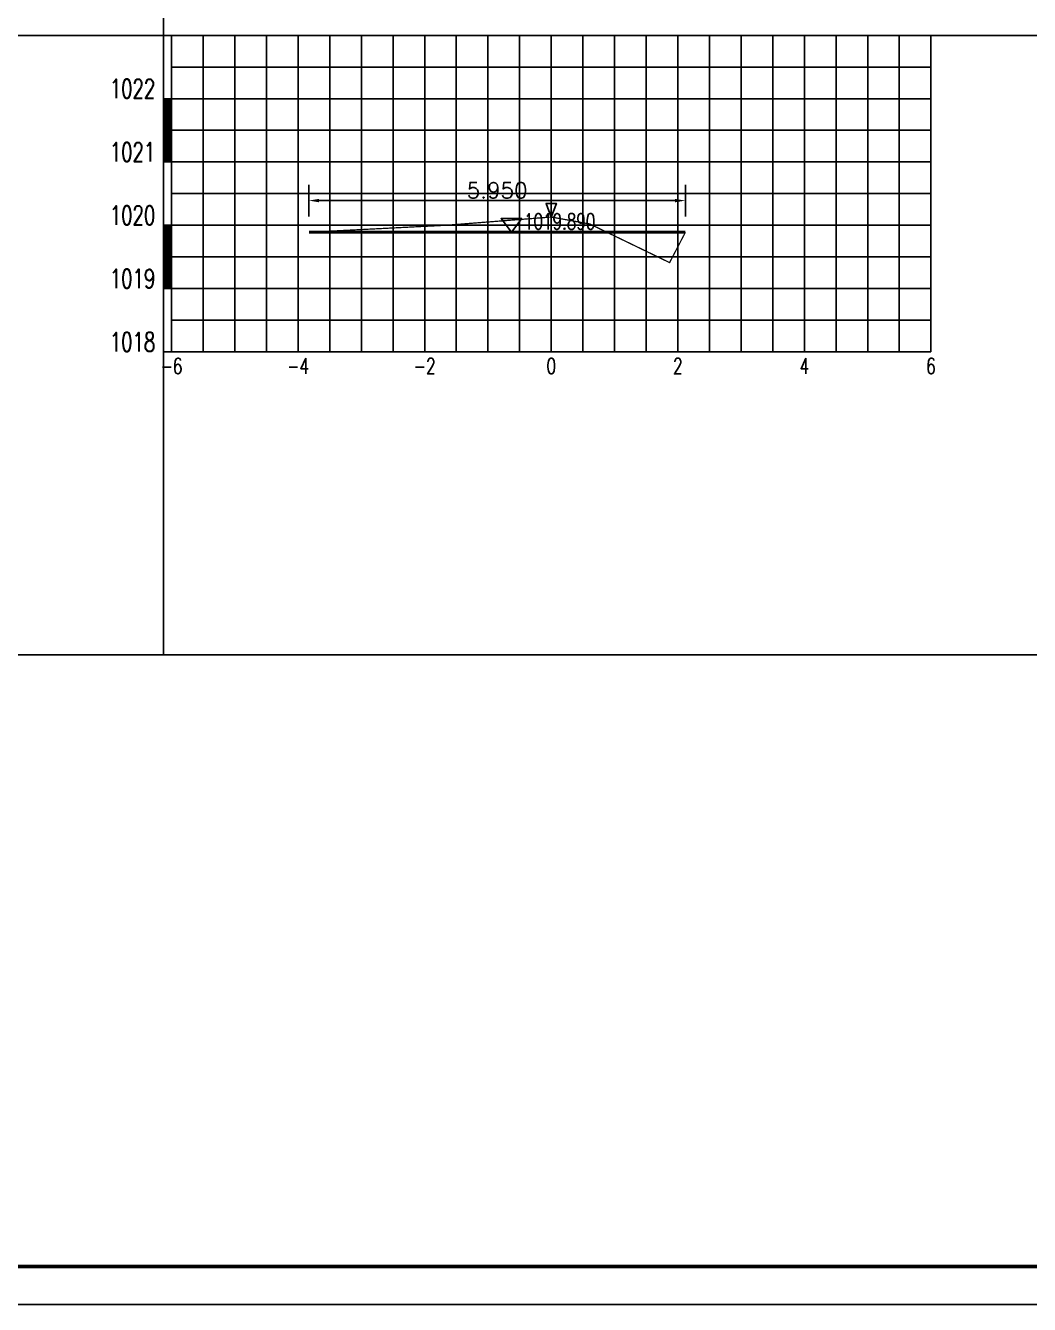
# Model space of a CAD drawing. Extents: x 695776 to 1250176, y 4443437 to 9025597.
# Drawn here: x 1120547 to 1136408, y 4482840 to 4503046 of the extents above; entities that cross this region are included whole.
import ezdxf
from ezdxf.enums import TextEntityAlignment as Align

# ---------------------------------------------------------------- set-up
doc = ezdxf.new("R2010")
doc.units = 0
doc.header["$LTSCALE"] = 0.5
doc.header["$PDSIZE"] = 0.2
doc.linetypes.add('ACAD_ISO07W100', pattern=[3.5, 0.5, -3])
doc.linetypes.add('CENTER2', pattern=[28.575, 19.05, -3.175, 3.175, -3.175])
doc.layers.get('0').update_dxf_attribs({"linetype": 'CONTINUOUS'})
doc.layers.get('Defpoints').update_dxf_attribs({"linetype": 'CONTINUOUS'})
for name, color, linetype in [('KEDU', 7, 'CONTINUOUS'), ('MIGE', 4, 'ACAD_ISO07W100'), ('MIGE1', 11, 'CONTINUOUS'), ('SANJIAO', 212, 'CONTINUOUS'), ('SHEJI', 1, 'CONTINUOUS'), ('YUANSHI', 2, 'CONTINUOUS'), ('YUANSHI1', 73, 'CONTINUOUS'), ('ZHOUXIAN', 20, 'CENTER2'), ('图框', 7, 'CONTINUOUS'), ('辅助线', 3, 'CONTINUOUS')]:
    doc.layers.add(name, color=color, linetype=linetype)
doc.styles.get("Standard").update_dxf_attribs({"font": 'rs.shx', "bigfont": 'hztxt.shx'})
doc.dimstyles.get("Standard").update_dxf_attribs({"dimtxt": 0.18, "dimasz": 0.18, "dimexe": 0.18, "dimexo": 0.0625, "dimgap": 0.09, "dimtad": 0, "dimtih": 1, "dimtoh": 1, "dimdec": 4, "dimzin": 0, "dimdsep": 46, "dimtxsty": 'Standard', "dimcen": 0.09, "dimadec": 0, "dimazin": 0, "dimtfac": 1, "dimtdec": 4, "dimtofl": 0, "dimtmove": 0, "dimatfit": 3, "dimfxl": 0, "dimtolj": 1, "dimtzin": 0, "dimarcsym": 0})

# ---------------------------------------------------------------- blocks, each defined once
blk = doc.blocks.new('zhunghao')
blk.add_lwpolyline([(0, 0), (0.326, 0.863), (-0.326, 0.863), (0, 0)])
blk = doc.blocks.new('ele_sym08')
blk.add_line((0, 0), (5.597, 0))
blk.add_lwpolyline([(0.901, -0.002), (0.249, 0.861), (1.553, 0.861), (0.901, -0.002)])
at = {"width": 0.7}
blk.add_attdef('ELEVAT', (1.703, 0.181), '', height=1, dxfattribs=at)
blk = doc.blocks.new('*D858')
at = {"color": 0, "lineweight": -2}
for p, q in [((1125023, 4500031), (1125023, 4500531)), ((1130973, 4500031), (1130973, 4500531)), ((1125185, 4500281), (1130810, 4500281))]:
    blk.add_line(p, q, dxfattribs=at)
at = {"color": 0}
for points in [[(1125185, 4500308), (1125185, 4500254), (1125023, 4500281)], [(1130810, 4500308), (1130810, 4500254), (1130973, 4500281)]]:
    blk.add_solid(points, dxfattribs=at)
at = {"layer": 'Defpoints', "color": 0}
for p in [(1130973, 4500281), (1125023, 4499781), (1130973, 4499781)]:
    blk.add_point(p, dxfattribs=at)
at = {"color": 0, "insert": (1127998, 4500444), "char_height": 250, "attachment_point": 5}
blk.add_mtext('\\A1;5.950', dxfattribs=at)
blk = doc.blocks.new('bc1_100')
blk.add_lwpolyline([(0.064, 1), (-0.063, 1), (-0.063, 0), (0.064, 0)], close=True)
at = {"width": 0.7}
blk.add_attdef('BC', text='', height=0.3, dxfattribs=at).set_placement((-0.193, 0.007), align=Align.RIGHT)
blk = doc.blocks.new('bc0_100')
for p, q in [((-0.063, 1), (-0.063, 0)), ((0.063, 0), (0.063, 1))]:
    blk.add_line(p, q)
at = {"const_width": 0.126}
blk.add_lwpolyline([(0, 1), (0, 0)], dxfattribs=at)
at = {"width": 0.7}
blk.add_attdef('BC', text='', height=0.3, dxfattribs=at).set_placement((-0.193, 0.007), align=Align.RIGHT)

msp = doc.modelspace()

# ---------------------------------------------------------------- linework, layer by layer
at = {"layer": 'MIGE', "linetype": 'Continuous'}
for p, q in [((1123352.7818, 4497891.3781), (1123352.7818, 4502891.3781)), ((1124352.7818, 4497891.3781), (1124352.7818, 4502891.3781)), ((1125352.7818, 4497891.3781), (1125352.7818, 4502891.3781)), ((1126352.7818, 4497891.3781), (1126352.7818, 4502891.3781)), ((1127352.7818, 4497891.3781), (1127352.7818, 4502891.3781)), ((1128352.7818, 4497891.3781), (1128352.7818, 4502891.3781)), ((1129352.7818, 4497891.3781), (1129352.7818, 4502891.3781)), ((1130352.7818, 4497891.3781), (1130352.7818, 4502891.3781)), ((1131352.7818, 4497891.3781), (1131352.7818, 4502891.3781)), ((1132352.7818, 4497891.3781), (1132352.7818, 4502891.3781)), ((1133352.7818, 4497891.3781), (1133352.7818, 4502891.3781)), ((1134352.7818, 4497891.3781), (1134352.7818, 4502891.3781)), ((1122852.7818, 4502391.3781), (1134852.7818, 4502391.3781)), ((1122852.7818, 4501391.3781), (1134852.7818, 4501391.3781)), ((1122852.7818, 4500391.3781), (1134852.7818, 4500391.3781)), ((1122852.7818, 4499391.3781), (1134852.7818, 4499391.3781)), ((1122852.7818, 4498391.3781), (1134852.7818, 4498391.3781))]:
    msp.add_line(p, q, dxfattribs=at)
at = {"layer": 'MIGE1'}
for p, q in [((1122852.7818, 4502891.3781), (1134852.7818, 4502891.3781)), ((1122852.7818, 4497891.3781), (1122852.7818, 4502891.3781)), ((1123852.7818, 4497891.3781), (1123852.7818, 4502891.3781)), ((1124852.7818, 4497891.3781), (1124852.7818, 4502891.3781)), ((1125852.7818, 4497891.3781), (1125852.7818, 4502891.3781)), ((1126852.7818, 4497891.3781), (1126852.7818, 4502891.3781)), ((1127852.7818, 4497891.3781), (1127852.7818, 4502891.3781)), ((1128852.7818, 4497891.3781), (1128852.7818, 4502891.3781)), ((1129852.7818, 4497891.3781), (1129852.7818, 4502891.3781)), ((1130852.7818, 4497891.3781), (1130852.7818, 4502891.3781)), ((1131852.7818, 4497891.3781), (1131852.7818, 4502891.3781)), ((1132852.7818, 4497891.3781), (1132852.7818, 4502891.3781)), ((1133852.7818, 4497891.3781), (1133852.7818, 4502891.3781)), ((1134852.7818, 4497891.3781), (1134852.7818, 4502891.3781)), ((1122852.7818, 4501891.3781), (1134852.7818, 4501891.3781)), ((1122852.7818, 4500891.3781), (1134852.7818, 4500891.3781)), ((1122852.7818, 4499891.3781), (1134852.7818, 4499891.3781)), ((1122852.7818, 4498891.3781), (1134852.7818, 4498891.3781)), ((1122852.7818, 4497891.3781), (1134852.7818, 4497891.3781))]:
    msp.add_line(p, q, dxfattribs=at)
at = {"layer": 'SHEJI', "const_width": 50}
msp.add_lwpolyline([(1125022.7818, 4499781.3781), (1128852.7818, 4499781.3781), (1129731.3064, 4499781.3781), (1130972.7818, 4499781.3781)], dxfattribs=at)
at = {"layer": 'YUANSHI', "const_width": 20}
msp.add_lwpolyline([(1125022.7818, 4499781.3781), (1127192.7818, 4499891.3781), (1128852.7818, 4500021.3781), (1129462.7818, 4499911.3781), (1129731.3064, 4499781.3781)], dxfattribs=at)
at = {"layer": 'YUANSHI1', "const_width": 20}
msp.add_lwpolyline([(1129731.3064, 4499781.3781), (1130722.7818, 4499301.3781), (1130972.7818, 4499781.3781)], dxfattribs=at)
at = {"layer": 'ZHOUXIAN'}
msp.add_line((1128852.7818, 4498801.3781), (1128852.7818, 4500521.3781), dxfattribs=at)
at = {"layer": '图框', "linetype": 'Continuous', "lineweight": -2, "flags": 128}
msp.add_lwpolyline([(1102364.2709, 4518480.463), (1102364.2709, 4482840.463), (1152764.2709, 4482840.463), (1152764.2709, 4518480.463), (1102364.2709, 4518480.463)], dxfattribs=at)
at = {"layer": '图框', "linetype": 'Continuous', "lineweight": 60, "flags": 128}
msp.add_lwpolyline([(1105364.2709, 4517880.463), (1152164.2709, 4517880.463), (1152164.2709, 4483440.463), (1105364.2709, 4483440.463), (1105364.2709, 4517880.463)], dxfattribs=at)
at = {"layer": '辅助线'}
for points in [[(1122726.5863, 4493105.0944), (1122726.5863, 4513487.6428)], [(1107686.1158, 4502891.3781), (1150141.4574, 4502891.3781)], [(1107686.1158, 4493105.0944), (1149691.4374, 4493105.0944)]]:
    msp.add_lwpolyline(points, dxfattribs=at)

# ---------------------------------------------------------------- block references
at = {"xscale": 250, "yscale": 250, "zscale": 250}
msp.add_blockref('ele_sym08', (1127997.7818, 4499781.3781), dxfattribs=at).add_auto_attribs({'ELEVAT': '1019.890'})
at = {"layer": 'KEDU', "xscale": 1000, "yscale": 1000, "zscale": 1000}
for name, p, values in [('bc1_100', (1122789.5338, 4501891.3781), {'BC': '1022'}), ('bc0_100', (1122789.5338, 4500891.3781), {'BC': '1021'}), ('bc1_100', (1122789.5338, 4499891.3781), {'BC': '1020'}), ('bc0_100', (1122789.5338, 4498891.3781), {'BC': '1019'}), ('bc1_100', (1122789.5338, 4497891.3781), {'BC': '1018'})]:
    msp.add_blockref(name, p, dxfattribs=at).add_auto_attribs(values)
at = {"layer": 'SANJIAO', "xscale": 250, "yscale": 250, "zscale": 250}
msp.add_blockref('zhunghao', (1128852.7818, 4500021.3781), dxfattribs=at)

# ---------------------------------------------------------------- texts
at = {"layer": 'KEDU', "width": 0.7}
for s, p in [('-6', (1122852.7818, 4497541.3781)), ('-4', (1124852.7818, 4497541.3781)), ('-2', (1126852.7818, 4497541.3781)), ('0', (1128852.7818, 4497541.3781)), ('0', (1128852.7818, 4497541.3781)), ('2', (1130852.7818, 4497541.3781)), ('4', (1132852.7818, 4497541.3781)), ('6', (1134852.7818, 4497541.3781))]:
    msp.add_text(s, height=250, dxfattribs=at).set_placement(p, align=Align.CENTER)

# ---------------------------------------------------------------- dimensions: what is measured, and where the dimension line sits
dim = msp.add_linear_dim(base=(1130972.7818, 4500281.3781), p1=(1125022.7818, 4499781.3781), p2=(1130972.7818, 4499781.3781), dimstyle='Standard', override={"dimtxt": 250, "dimasz": 162.5, "dimexe": 250, "dimexo": 250, "dimgap": 37.5, "dimtad": 1, "dimtih": 0, "dimtoh": 0, "dimdec": 3, "dimlfac": 0.001})
dim.commit()
dim.dimension.update_dxf_attribs({"geometry": '*D858', "text_midpoint": (1127997.7818, 4500443.8781)})

doc.saveas('drawing.dxf')
